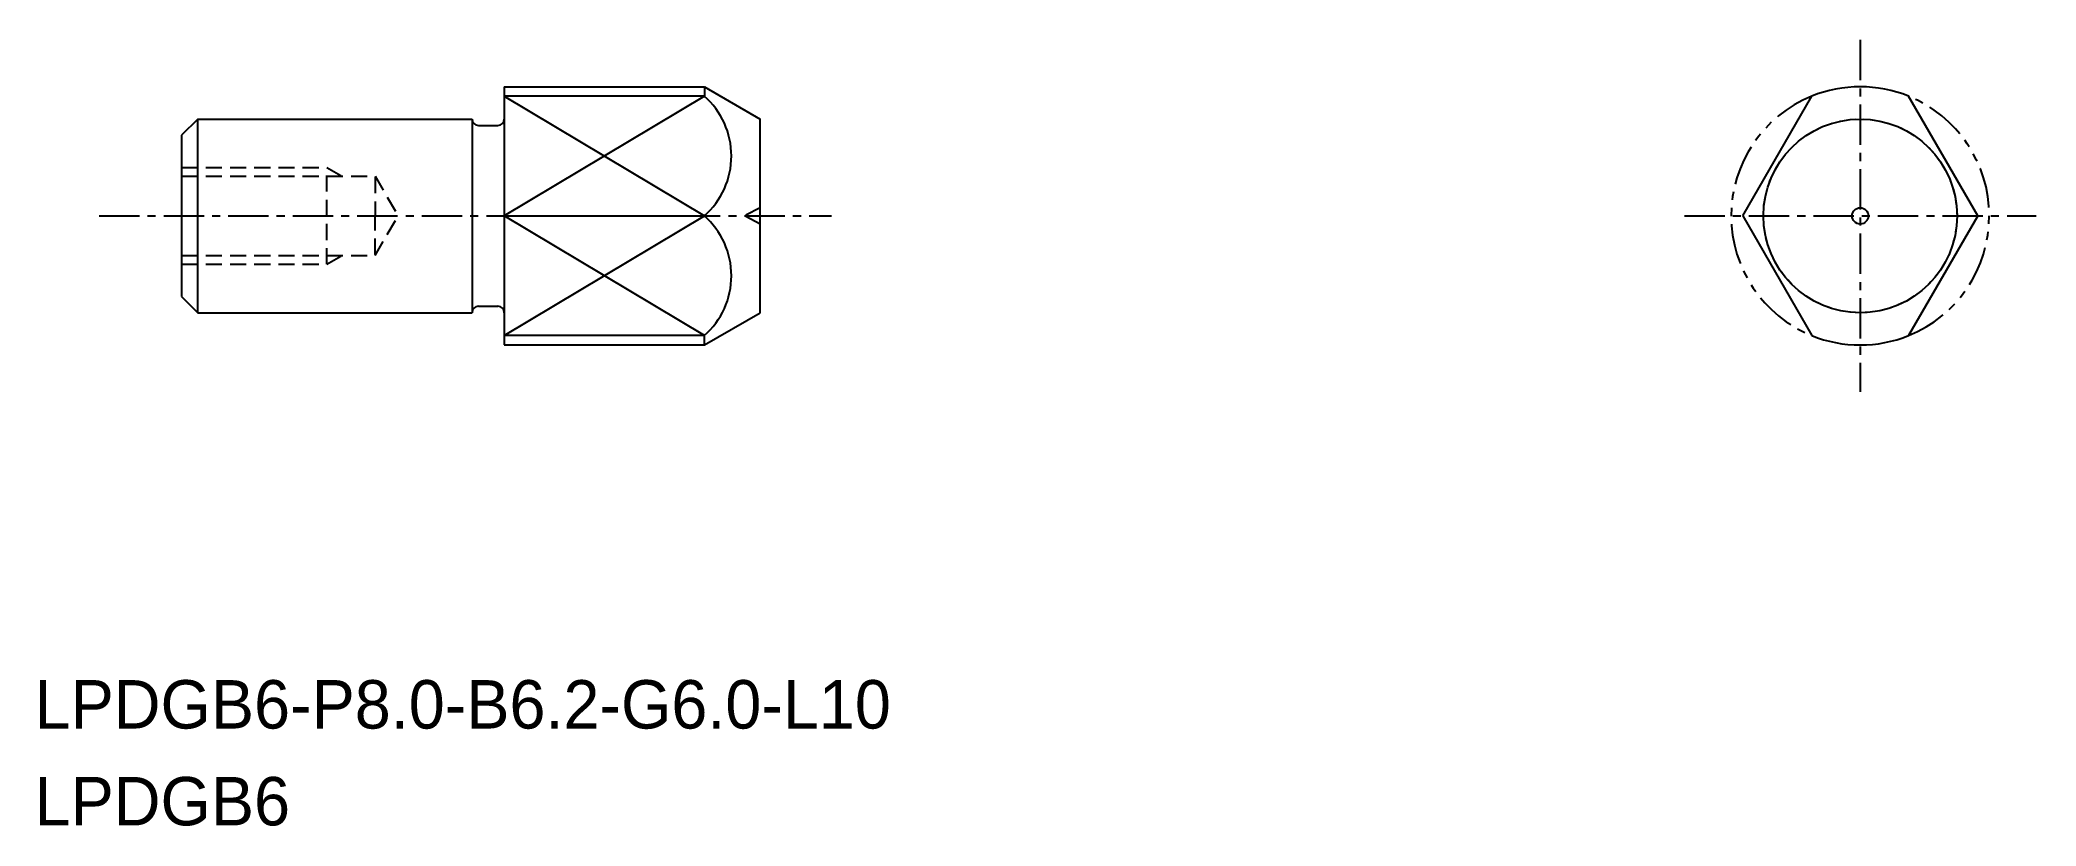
# Model space of a CAD drawing. Extents: x -1425 to -1363.1, y -347.6 to -323.2.
import ezdxf

# ---------------------------------------------------------------- set-up
doc = ezdxf.new("R2010")
doc.units = 0
for name, pattern in [('CENTER', [2, 1.25, -0.25, 0.25, -0.25]), ('DASHED', [0.75, 0.5, -0.25]), ('PHANTOM', [2.5, 1.25, -0.25, 0.25, -0.25, 0.25, -0.25])]:
    doc.linetypes.add(name, pattern=pattern)
doc.layers.get('0').update_dxf_attribs({"linetype": 'CONTINUOUS'})
doc.layers.add('CENTER', color=1, linetype='CENTER')

msp = doc.modelspace()

# ---------------------------------------------------------------- linework, layer by layer
at = {"color": 7, "linetype": 'CONTINUOUS'}
for p, q in [((-1410.597, -324.698), (-1410.597, -332.698)), ((-1410.597, -324.698), (-1404.397, -324.698)), ((-1372.219, -328.698), (-1370.078, -324.989)), ((-1364.937, -328.698), (-1367.078, -324.989)), ((-1420.097, -325.698), (-1420.597, -326.198)), ((-1420.097, -325.698), (-1411.597, -325.698)), ((-1420.097, -331.698), (-1420.097, -325.698)), ((-1411.597, -325.698), (-1411.597, -331.698)), ((-1411.397, -325.898), (-1410.797, -325.898)), ((-1420.597, -326.198), (-1420.597, -331.198)), ((-1410.597, -328.698), (-1404.397, -328.698)), ((-1372.219, -328.698), (-1370.078, -332.406)), ((-1364.937, -328.698), (-1367.078, -332.406)), ((-1420.597, -331.198), (-1420.097, -331.698)), ((-1411.397, -331.498), (-1410.797, -331.498)), ((-1420.097, -331.698), (-1411.597, -331.698)), ((-1410.597, -332.698), (-1404.397, -332.698))]:
    msp.add_line(p, q, dxfattribs=at)
at = {"linetype": 'CONTINUOUS'}
for p, q in [((-1404.729, -324.698), (-1404.397, -324.698)), ((-1404.397, -324.698), (-1404.397, -324.989)), ((-1404.397, -324.698), (-1402.665, -325.698)), ((-1404.397, -324.989), (-1410.597, -324.989)), ((-1402.665, -331.698), (-1402.665, -325.698)), ((-1404.397, -332.698), (-1402.665, -331.698)), ((-1404.397, -332.406), (-1410.597, -332.406)), ((-1404.397, -332.698), (-1404.397, -332.406)), ((-1404.397, -332.698), (-1404.397, -332.698))]:
    msp.add_line(p, q, dxfattribs=at)
at = {"color": 3, "linetype": 'CONTINUOUS'}
for p, q in [((-1404.397, -324.989), (-1410.597, -328.698)), ((-1410.597, -324.989), (-1404.397, -328.698)), ((-1410.597, -332.406), (-1404.397, -328.698)), ((-1404.397, -332.406), (-1410.597, -328.698))]:
    msp.add_line(p, q, dxfattribs=at)
at = {"color": 3, "linetype": 'DASHED'}
for p, q in [((-1420.597, -327.198), (-1416.097, -327.198)), ((-1416.097, -330.198), (-1416.097, -327.198)), ((-1416.097, -327.198), (-1415.629, -327.468)), ((-1420.597, -327.468), (-1414.597, -327.468)), ((-1414.597, -327.468), (-1413.888, -328.698)), ((-1414.597, -327.498), (-1414.597, -328.698)), ((-1402.665, -328.446), (-1403.147, -328.698)), ((-1414.597, -329.898), (-1414.597, -328.698)), ((-1414.597, -329.927), (-1413.888, -328.698)), ((-1402.665, -328.95), (-1403.147, -328.698)), ((-1420.597, -329.927), (-1414.597, -329.927)), ((-1420.597, -330.198), (-1416.097, -330.198)), ((-1416.097, -330.198), (-1415.629, -329.927))]:
    msp.add_line(p, q, dxfattribs=at)
msp.add_circle((-1368.578, -328.698), 3, dxfattribs=at)
at = {"linetype": 'CONTINUOUS'}
for radius in [3, 0.252]:
    msp.add_circle((-1368.578, -328.698), radius, dxfattribs=at)
for centre, radius, start, end in [((-1368.578, -328.698), 4, 67.97569, 112.02431), ((-1406.024, -326.843), 2.466, 311.25287, 48.74713), ((-1406.024, -330.552), 2.466, 311.25287, 48.74713), ((-1368.578, -328.698), 4, 247.97569, 292.02431)]:
    msp.add_arc(centre, radius, start, end, dxfattribs=at)
at = {"color": 3, "linetype": 'PHANTOM'}
for start, end in [(112.02431, 247.97569), (292.02431, 67.97569)]:
    msp.add_arc((-1368.578, -328.698), 4, start, end, dxfattribs=at)
at = {"color": 7, "linetype": 'CONTINUOUS'}
for centre, start, end in [((-1411.397, -325.698), 180, 270), ((-1410.797, -325.698), 270, 0), ((-1411.397, -331.698), 90, 180), ((-1410.797, -331.698), 0, 90)]:
    msp.add_arc(centre, 0.2, start, end, dxfattribs=at)
msp.add_point((-1420.597, -328.698), dxfattribs=at)
at = {"layer": 'CENTER', "color": 1, "linetype": 'CENTER'}
for p, q in [((-1368.578, -323.248), (-1368.578, -334.148)), ((-1423.152, -328.698), (-1400.454, -328.698)), ((-1374.028, -328.698), (-1363.128, -328.698))]:
    msp.add_line(p, q, dxfattribs=at)

# ---------------------------------------------------------------- texts
for s, p in [('LPDGB6-P8.0-B6.2-G6.0-L10', (-1425.152, -344.58)), ('LPDGB6', (-1425.152, -347.58))]:
    msp.add_text(s, height=1.5).set_placement(p)

doc.saveas('drawing.dxf')
